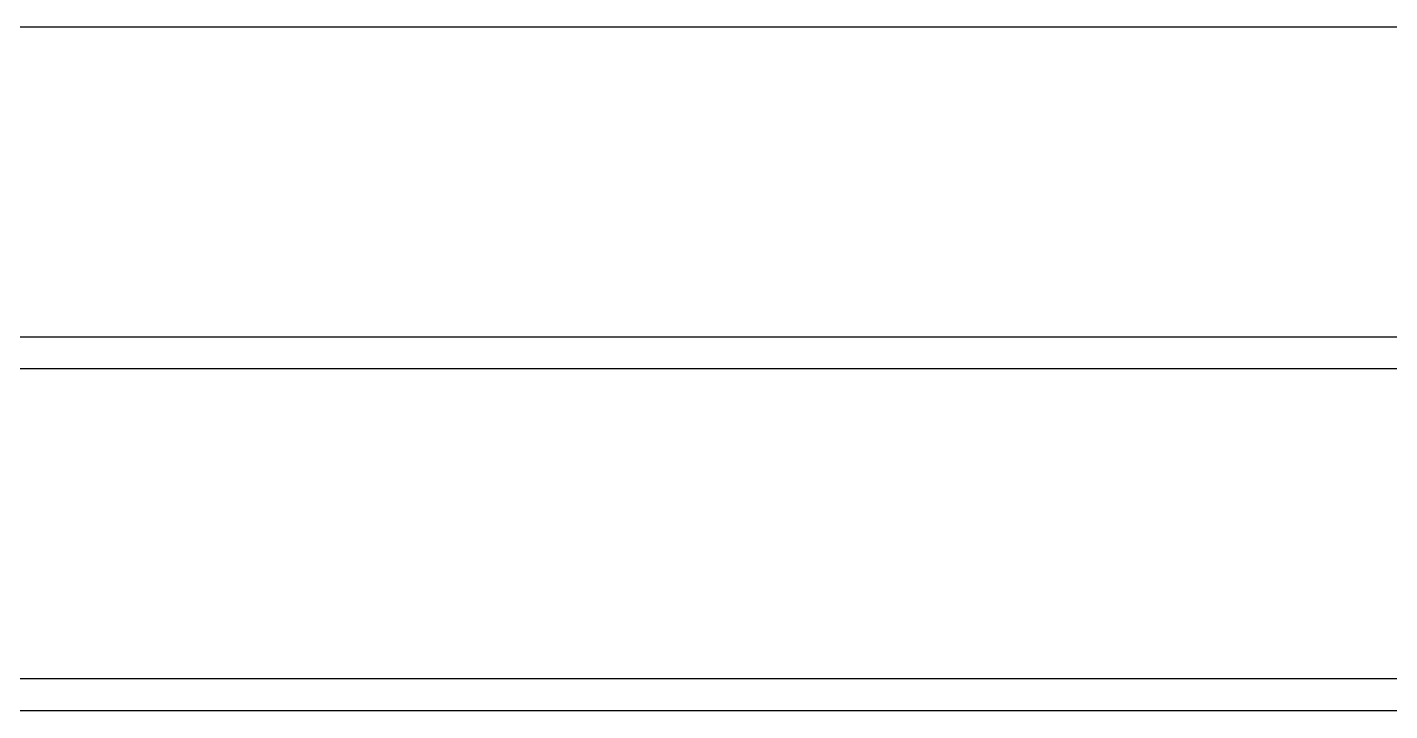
# Model space of a CAD drawing. Extents: x 27938 to 1042331, y -235042 to 1535213.
# Drawn here: x 726014 to 727238, y 751812 to 752425 of the extents above; entities that cross this region are included whole.
import ezdxf

# ---------------------------------------------------------------- set-up
doc = ezdxf.new("R2010")
doc.units = 0
doc.header["$LTSCALE"] = 1000
doc.header["$MEASUREMENT"] = 0

msp = doc.modelspace()

# ---------------------------------------------------------------- linework, layer by layer
for p, q in [((730752.7, 752425.3), (725206.1, 752425.3)), ((731358.1, 752147.3), (724601, 752147.3)), ((731358.1, 752118.7), (724601, 752118.7)), ((730785.4, 751840.6), (725173.4, 751840.6)), ((730785.4, 751812), (725173.4, 751812))]:
    msp.add_line(p, q)

doc.saveas('drawing.dxf')
